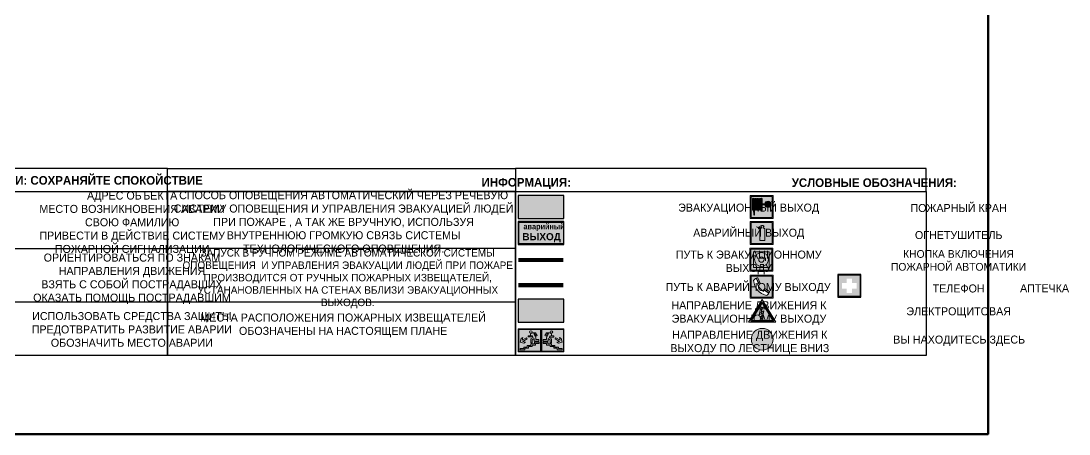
# Model space of a CAD drawing. Header units: millimetres. Extents: x 13810 to 67229, y 12374 to 21950.
# Drawn here: x 40574.3 to 40941, y 20272 to 20416.4 of the extents above; entities that cross this region are included whole.
import ezdxf

# ---------------------------------------------------------------- set-up
doc = ezdxf.new("R2010")
doc.units = ezdxf.units.MM
doc.linetypes.add('GOST2.303 4', pattern=[7, 5, -2, 0])
doc.layers.add('План_Штампы', color=7, linetype='Continuous')
doc.styles.add('обычный', font='arial.ttf')

# ---------------------------------------------------------------- blocks, each defined once
blk = doc.blocks.new('A$C3E6D3DDE')
at = {"lineweight": 5}
h = blk.add_hatch(color=40, dxfattribs=at)
h.paths.add_polyline_path([(24.1, 1.45), (16.46, -11.35), (31.74, -11.35)])
h.paths.add_polyline_path([(24.09, -0.46), (30.03, -10.41), (18.14, -10.41)], flags=16)
h.paths.add_polyline_path([(24.54, -3.08), (23.41, -6.02), (25.13, -5.01), (24.33, -8.5), (24.82, -8.27), (23.79, -9.86), (23.4, -8.04), (23.8, -8.43), (24.04, -6.29), (22.39, -7.25), (23.44, -3.08)], flags=0)
h = blk.add_hatch(color=256, dxfattribs=at)
h.paths.add_polyline_path([(24.37, 0.03, 0.567511), (23.82, 0.03), (17.59, -10.4, 0.582454), (17.86, -10.88), (30.32, -10.88, 0.582149), (30.6, -10.4)])
h.paths.add_polyline_path([(24.09, -0.46), (18.14, -10.41), (30.03, -10.41)], flags=16)
h.paths.add_polyline_path([(24.54, -3.08), (23.41, -6.02), (25.13, -5.01), (24.33, -8.5), (24.82, -8.27), (23.79, -9.86), (23.4, -8.04), (23.8, -8.43), (24.04, -6.29), (22.39, -7.25), (23.44, -3.08)], flags=0)
h = blk.add_hatch(color=40, dxfattribs=at)
h.paths.add_polyline_path([(24.09, -0.46), (18.14, -10.41), (30.03, -10.41)])
h.paths.add_polyline_path([(24.82, -8.27), (23.79, -9.86), (23.4, -8.04), (23.8, -8.43), (24.04, -6.29), (22.39, -7.25), (23.44, -3.08), (24.54, -3.08), (23.41, -6.02), (25.13, -5.01), (24.33, -8.5)], flags=16)
at = {"color": 40, "lineweight": 5}
for p, q in [((16.46, -11.35), (24.1, 1.45)), ((24.1, 1.45), (31.74, -11.35))]:
    blk.add_line(p, q, dxfattribs=at)
at = {"lineweight": 5}
for p, q in [((17.59, -10.4), (23.82, 0.03)), ((24.37, 0.03), (30.6, -10.4)), ((18.14, -10.41), (24.09, -0.46)), ((23.44, -3.08), (22.39, -7.25)), ((23.41, -6.02), (24.54, -3.08)), ((25.13, -5.01), (23.41, -6.02)), ((24.54, -3.08), (23.44, -3.08)), ((24.09, -0.46), (30.03, -10.41)), ((24.33, -8.5), (25.13, -5.01)), ((17.86, -10.88), (30.32, -10.88)), ((18.14, -10.41), (30.03, -10.41)), ((22.39, -7.25), (24.04, -6.29)), ((23.8, -8.43), (23.4, -8.04)), ((23.4, -8.04), (23.79, -9.86)), ((23.79, -9.86), (24.82, -8.27)), ((24.04, -6.29), (23.8, -8.43)), ((24.82, -8.27), (24.33, -8.5))]:
    blk.add_line(p, q, dxfattribs=at)
at = {"color": 50, "lineweight": 5}
blk.add_line((31.74, -11.35), (16.46, -11.35), dxfattribs=at)
blk = doc.blocks.new('A$C41C009D9')
at = {"true_color": 0xffffff}
blk.add_hatch(color=7, dxfattribs=at).paths.add_polyline_path([(0, 8), (-16, 8), (-16, 0), (0, 0)])
h = blk.add_hatch(color=126)
h.dxf.hatch_style = 1
h.paths.add_polyline_path([(-15.8, 7.8), (-15.8, 0.2), (-0.2, 0.2), (-0.2, 7.8)])
at = {"color": 126}
for points in [[(-16, 0), (0, 0), (0, 8), (-16, 8)], [(-16, 0), (0, 0), (0, 8), (-16, 8)], [(-15.8, 7.8), (-0.2, 7.8), (-0.2, 0.2), (-15.8, 0.2)]]:
    blk.add_lwpolyline(points, close=True, dxfattribs=at)
at = {"color": 7, "true_color": 0xffffff, "insert": (-15.8, 7.3), "char_height": 2.5, "width": 15.5999, "attachment_point": 1, "style": 'обычный'}
blk.add_mtext('\\pi1.6133;{\\fArial|b1|i0|c204|p34;\\H0.8x;\\W0.8;аварийный\\H1.25x;\\W1;\\P\\pi1.2327;ВЫХОД}', dxfattribs=at)
blk = doc.blocks.new('A$C32E8229D')
at = {"true_color": 0xffffff}
blk.add_hatch(color=7, dxfattribs=at).paths.add_polyline_path([(0, 0), (0, -8), (16, -8), (16, 0)])
h = blk.add_hatch(color=126)
h.paths.add_polyline_path([(0.2, -0.2), (15.8, -0.2), (15.8, -7.8), (0.2, -7.8)])
h.paths.add_polyline_path([(13.49, -2.05), (12.08, -2.05), (11.37, -2.63, 0.162397), (11.29, -2.84), (11.29, -3.63), (10.35, -3.63), (10.35, -4.05), (11.68, -4.05), (11.68, -3.48), (12.26, -4.28), (11.29, -5.1), (11.29, -6.78), (11.85, -6.78), (11.85, -5.44), (12.8, -4.64), (12.8, -5.94), (14.46, -5.94), (14.46, -5.39), (13.45, -5.39), (13.45, -3.97), (12.46, -2.59), (13.15, -2.59), (13.69, -3.34), (14.18, -3)], flags=16)
h.paths.add_polyline_path([(10.74, -1.82, 1), (11.8, -1.82, 1)], flags=16)
h.paths.add_polyline_path([(9.39, -3.59), (5.99, -3.59), (6.56, -3.03), (5.91, -3.03), (5.1, -3.83), (5.91, -4.64), (6.56, -4.64), (5.99, -4.09), (9.39, -4.09)], flags=16)
h.paths.add_polyline_path([(4.29, -1.08), (1.72, -1.08), (1.72, -6.6), (4.29, -6.6)], flags=16)
at = {"color": 126}
blk.add_lwpolyline([(16, -8), (0, -8), (0, 0), (16, 0)], close=True, dxfattribs=at)
blk = doc.blocks.new('A$C54414219')
at = {"true_color": 0xffffff}
h = blk.add_hatch(color=7, dxfattribs=at)
h.paths.add_polyline_path([(2.39, -9.45), (2.39, -18.3), (11.23, -18.3), (11.23, -9.45)], flags=0)
h.paths.add_polyline_path([(10.71, -13.87, -1), (2.92, -13.87, -1)], flags=0)
h.paths.add_polyline_path([(8.3, -13.87, -1), (5.33, -13.87, -1)], flags=0)
h.paths.add_polyline_path([(0.41, -7.47), (0.41, -20.27), (13.21, -20.27), (13.21, -7.47)])
h.paths.add_polyline_path([(0.92, -19.77), (12.71, -19.77), (12.71, -7.98), (0.92, -7.98)], flags=16)
h.paths.add_polyline_path([(11.23, -9.45), (11.23, -18.3), (2.39, -18.3), (2.39, -9.45)], flags=0)
at = {"lineweight": 5}
h = blk.add_hatch(color=242, dxfattribs=at)
h.paths.add_polyline_path([(12.71, -7.98), (0.92, -7.98), (0.92, -19.77), (12.71, -19.77)])
h.paths.add_polyline_path([(11.23, -18.3), (2.39, -18.3), (2.39, -9.45), (11.23, -9.45)], flags=16)
h.paths.add_polyline_path([(10.71, -13.87, -1), (2.92, -13.87, -1)], flags=0)
h.paths.add_polyline_path([(8.3, -13.87, -1), (5.33, -13.87, -1)], flags=0)
at = {"true_color": 0xffffff}
h = blk.add_hatch(color=7, dxfattribs=at)
h.paths.add_polyline_path([(2.39, -9.45), (2.39, -18.3), (11.23, -18.3), (11.23, -9.45)])
h.paths.add_polyline_path([(10.71, -13.87, -1), (2.92, -13.87, -1)], flags=16)
h.paths.add_polyline_path([(8.3, -13.87, -1), (5.33, -13.87, -1)], flags=0)
at = {"lineweight": 5}
h = blk.add_hatch(color=242, dxfattribs=at)
h.paths.add_polyline_path([(2.92, -13.87, 1), (10.71, -13.87, 1)])
h.paths.add_polyline_path([(8.3, -13.87, -1), (5.33, -13.87, -1)], flags=16)
at = {"color": 242, "lineweight": 5}
for p, q in [((0.41, -20.27), (0.41, -7.47)), ((0.41, -7.47), (13.21, -7.47)), ((0.41, -7.47), (13.21, -7.47)), ((13.21, -20.27), (13.21, -7.47)), ((0.41, -20.27), (13.21, -20.27))]:
    blk.add_line(p, q, dxfattribs=at)
for points in [[(0.92, -7.98), (12.71, -7.98), (12.71, -19.77), (0.92, -19.77)], [(2.39, -9.45), (11.23, -9.45), (11.23, -18.3), (2.39, -18.3)]]:
    blk.add_lwpolyline(points, close=True, dxfattribs=at)
for radius in [3.89, 1.49]:
    blk.add_circle((6.81, -13.87), radius, dxfattribs=at)
blk = doc.blocks.new('A$C456E1F9C')
at = {"lineweight": 5}
h = blk.add_hatch(color=242, dxfattribs=at)
h.paths.add_polyline_path([(0.51, -1.47), (0.51, -13.26), (12.29, -13.26), (12.29, -1.47)])
h.paths.add_polyline_path([(5.42, -4.95, -0.254479), (4.78, -5.4), (3.52, -2.53, -0.209735), (4.23, -2.4)], flags=16)
h.paths.add_polyline_path([(8.53, -8.6), (10.87, -10.17), (10.54, -10.76), (8.03, -9.13, -0.192251)], flags=16)
h.paths.add_polyline_path([(4.61, -5.49, 0.005518), (3.87, -5.72, 0.128647), (7.49, -10.01, 0.00809), (7.83, -9.33), (10.47, -10.97, -0.16736), (8.99, -12.25, -0.327862), (1.95, -3.95, -0.166952), (3.36, -2.62)], flags=16)
at = {"color": 242, "lineweight": 5}
for p, q in [((0, -13.77), (0, -0.97)), ((12.8, -0.97), (0, -0.97)), ((4.61, -5.49), (3.36, -2.62)), ((3.52, -2.53), (4.78, -5.4)), ((4.23, -2.4), (5.42, -4.95)), ((12.8, -13.77), (12.8, -0.97)), ((7.83, -9.33), (10.47, -10.97)), ((8.03, -9.13), (10.54, -10.76)), ((10.81, -10.12), (8.53, -8.6)), ((10.54, -10.76), (10.8, -10.3)), ((10.8, -10.3), (10.81, -10.12)), ((0, -13.77), (12.8, -13.77))]:
    blk.add_line(p, q, dxfattribs=at)
blk.add_lwpolyline([(0.51, -1.47), (12.29, -1.47), (12.29, -13.26), (0.51, -13.26)], close=True, dxfattribs=at)
for centre, radius, start, end in [((4.59, -5.34), 2.99, 114.28453, 152.19739), ((11.12, -3.31), 9.19, 183.99153, 256.60086), ((4.02, -3.27), 0.891, 76.32839, 123.70924), ((14.98, -39.1), 35.17, 107.14873, 108.41345), ((13.86, -0.94), 11.08, 205.55365, 234.87622), ((4.68, -4.59), 0.824, 276.9621, 334.07228), ((-13.31, 0.8), 23.44, 332.54871, 334.40268), ((8.94, -9.5), 0.989, 114.40924, 157.93883), ((7.87, -9.46), 3, 291.92908, 329.9329)]:
    blk.add_arc(centre, radius, start, end, dxfattribs=at)
blk = doc.blocks.new('A$C18900ED3')
h = blk.add_hatch(color=126)
h.paths.add_polyline_path([(-0.18, -0.18), (-7.02, -0.18), (-7.02, -7.02), (-0.18, -7.02)])
h.paths.add_polyline_path([(-5.89, -4.46), (-5.89, -2.77), (-4.46, -2.77), (-4.46, -1.31), (-2.77, -1.31), (-2.77, -2.77), (-1.33, -2.77), (-1.33, -4.46), (-2.77, -4.46), (-2.77, -5.89), (-4.46, -5.89), (-4.46, -4.46)], flags=16)
at = {"color": 126}
for p, q in [((-7.2, 0), (-7.2, -7.2)), ((0, 0), (-7.2, 0)), ((0, -7.2), (0, 0)), ((-7.02, -7.02), (-7.02, -0.18)), ((-7.02, -0.18), (-0.18, -0.18)), ((-0.18, -0.18), (-0.18, -7.02)), ((-7.2, -7.2), (0, -7.2)), ((-0.18, -7.02), (-7.02, -7.02))]:
    blk.add_line(p, q, dxfattribs=at)
blk = doc.blocks.new('A$C7B4425F7')
at = {"true_color": 0xffffff}
blk.add_hatch(color=7, dxfattribs=at).paths.add_polyline_path([(0, 0), (-16, 0), (-16, -8), (0, -8)])
h = blk.add_hatch(color=126)
h.paths.add_polyline_path([(-0.2, -0.2), (-15.8, -0.2), (-15.8, -7.8), (-0.2, -7.8)])
h.paths.add_polyline_path([(-11.76, -2.03), (-11.76, -3.66), (-11.17, -3.66, -0.568275), (-11.17, -6.18), (-12.58, -6.18), (-12.58, -2.03)], flags=16)
h.paths.add_polyline_path([(-13.33, -4.12, -0.495768), (-13.59, -6.18), (-15.03, -6.18), (-15.03, -2.03), (-13.59, -2.03, -0.487973)], flags=16)
h.paths.add_polyline_path([(-10.25, -2.03), (-9.48, -2.03), (-9.48, -6.18), (-10.25, -6.18)], flags=16)
h.paths.add_polyline_path([(-13.84, -3.69), (-14.24, -3.69), (-14.24, -3.03), (-13.9, -3.03, -0.692621)], flags=0)
h.paths.add_polyline_path([(-9.15, -2.03), (-8.4, -2.03), (-8.04, -3.07), (-7.68, -2.03), (-6.93, -2.03), (-7.64, -4.1), (-6.93, -6.18), (-7.68, -6.18), (-8.04, -5.14), (-8.4, -6.18), (-9.15, -6.18), (-8.44, -4.1)], flags=16)
h.paths.add_polyline_path([(-11.76, -4.46), (-11.42, -4.46, -0.692621), (-11.36, -5.12), (-11.76, -5.12)], flags=0)
h.paths.add_polyline_path([(-13.9, -5.2), (-14.24, -5.2), (-14.24, -4.55), (-13.84, -4.55, -0.708038)], flags=0)
edge = h.paths.add_edge_path(flags=16)
edge.add_ellipse((-5.51, -4.08), major_axis=(0, 2.05), ratio=0.586184, start_angle=0, end_angle=360)
edge = h.paths.add_edge_path(flags=0)
edge.add_ellipse((-5.51, -4.08), major_axis=(0, 1.14), ratio=0.454828, start_angle=0, end_angle=360)
h.paths.add_polyline_path([(-4.13, -4.96, 0.377264), (-3.48, -4.52, 0.0555), (-3.16, -2.03), (-1.66, -2.03), (-1.66, -4.96), (-0.96, -4.96), (-0.96, -7.01), (-1.75, -7.01), (-1.75, -6.18), (-3.3, -6.18), (-3.3, -7.02), (-4.13, -7.02)], flags=16)
h.paths.add_polyline_path([(-2.73, -2.91), (-2.28, -2.91), (-2.28, -4.96), (-3.05, -4.96, 0.079136)], flags=0)
at = {"color": 126}
blk.add_lwpolyline([(-16, -8), (0, -8), (0, 0), (-16, 0)], close=True, dxfattribs=at)
blk = doc.blocks.new('A$C37112FD5')
at = {"true_color": 0xf5f5ff}
h = blk.add_hatch(color=7, dxfattribs=at)
h.dxf.hatch_style = 1
h.paths.add_polyline_path([(12.8, -7.4), (0, -7.4), (0, -20.2), (12.8, -20.2)])
h.paths.add_polyline_path([(12.29, -7.91), (12.29, -19.69), (0.51, -19.69), (0.51, -7.91)], flags=16)
h.paths.add_polyline_path([(4.98, -9.04, -0.42597), (5.17, -9.22), (5.17, -12.25), (5.17, -15.29, -0.432244), (4.98, -15.47), (4.83, -15.47, -0.42597), (4.64, -15.29), (4.64, -12.25), (4.64, -9.22, -0.432244), (4.83, -9.04)], flags=0)
h.paths.add_polyline_path([(4.28, -9.22), (4.28, -12.25), (4.28, -15.29, -0.432244), (4.09, -15.47), (3.94, -15.47, -0.42597), (3.75, -15.29), (3.75, -12.25), (3.75, -9.22, -0.432244), (3.94, -9.04), (4.09, -9.04, -0.42597)], flags=0)
h.paths.add_polyline_path([(5.72, -9.04), (5.87, -9.04, -0.42597), (6.06, -9.22), (6.06, -12.25), (6.06, -15.29, -0.432244), (5.87, -15.47), (5.72, -15.47, -0.42597), (5.53, -15.29), (5.53, -12.25), (5.53, -9.22, -0.432244)], flags=0)
h.paths.add_polyline_path([(6.42, -8.9), (6.5, -8.9, -0.42597), (6.69, -9.08), (6.69, -12.03), (8.21, -12.03, -15.824349), (8.21, -12.47), (6.69, -12.47), (6.69, -15.42, -0.432244), (6.5, -15.6), (6.42, -15.6)], flags=0)
h.paths.add_polyline_path([(3.39, -9.22), (3.39, -12.25), (3.39, -15.29, -0.432244), (3.2, -15.47), (3.05, -15.47, -0.42597), (2.85, -15.29), (2.85, -12.25), (2.85, -9.22, -0.432244), (3.05, -9.04), (3.2, -9.04, -0.42597)], flags=0)
h.paths.add_polyline_path([(2.5, -9.22), (2.5, -16.71), (1.96, -16.71), (1.96, -9.22, -0.432244), (2.15, -9.04), (2.31, -9.04, -0.42597)], flags=0)
h.paths.add_polyline_path([(1.61, -8.9), (1.61, -15.6), (1.57, -15.6, -0.42597), (1.37, -15.42), (1.37, -12.03), (1.37, -9.09, -0.432244), (1.57, -8.9)], flags=0)
h.paths.add_polyline_path([(9.76, -10.81), (9.76, -12.03), (8.49, -12.03, -0.336371)], flags=0)
h.paths.add_polyline_path([(8.49, -12.47), (9.76, -12.47), (9.76, -13.7, -0.336371)], flags=0)
h.paths.add_polyline_path([(10.11, -10.81, -0.336371), (11.38, -12.03), (10.11, -12.03)], flags=0)
h.paths.add_polyline_path([(10.11, -12.47), (11.38, -12.47, -0.336371), (10.11, -13.7)], flags=0)
h.paths.add_polyline_path([(2.5, -16.84), (2.5, -17.05), (1.97, -17.05), (1.97, -16.84)], flags=0)
h.paths.add_polyline_path([(2.5, -17.24, -0.033778), (2.24, -18.6, -0.033778), (1.97, -17.24)], flags=0)
h = blk.add_hatch(color=242)
h.dxf.hatch_style = 1
h.paths.add_polyline_path([(12.29, -7.91), (0.51, -7.91), (0.51, -19.69), (12.29, -19.69)])
h.paths.add_polyline_path([(6.42, -15.6), (6.42, -8.9), (6.5, -8.9, -0.42597), (6.69, -9.08), (6.69, -12.03), (8.21, -12.03, -15.824349), (8.21, -12.47), (6.69, -12.47), (6.69, -15.42, -0.432244), (6.5, -15.6)], flags=16)
h.paths.add_polyline_path([(5.87, -15.47), (5.72, -15.47, -0.42597), (5.53, -15.29), (5.53, -12.25), (5.53, -9.22, -0.432244), (5.72, -9.04), (5.87, -9.04, -0.42597), (6.06, -9.22), (6.06, -12.25), (6.06, -15.29, -0.432244)], flags=16)
h.paths.add_polyline_path([(4.98, -15.47), (4.83, -15.47, -0.42597), (4.64, -15.29), (4.64, -12.25), (4.64, -9.22, -0.432244), (4.83, -9.04), (4.98, -9.04, -0.42597), (5.17, -9.22), (5.17, -12.25), (5.17, -15.29, -0.432244)], flags=16)
h.paths.add_polyline_path([(4.09, -15.47), (3.94, -15.47, -0.42597), (3.75, -15.29), (3.75, -12.25), (3.75, -9.22, -0.432244), (3.94, -9.04), (4.09, -9.04, -0.42597), (4.28, -9.22), (4.28, -12.25), (4.28, -15.29, -0.432244)], flags=16)
h.paths.add_polyline_path([(3.2, -15.47), (3.05, -15.47, -0.42597), (2.85, -15.29), (2.85, -12.25), (2.85, -9.22, -0.432244), (3.05, -9.04), (3.2, -9.04, -0.42597), (3.39, -9.22), (3.39, -12.25), (3.39, -15.29, -0.432244)], flags=16)
h.paths.add_polyline_path([(2.5, -17.05), (1.97, -17.05), (1.97, -16.84), (2.5, -16.84)], flags=16)
h.paths.add_polyline_path([(2.5, -17.24, -0.033778), (2.24, -18.6, -0.033778), (1.97, -17.24)], flags=16)
h.paths.add_polyline_path([(2.5, -16.71), (1.96, -16.71), (1.96, -9.22, -0.432244), (2.15, -9.04), (2.31, -9.04, -0.42597), (2.5, -9.22)], flags=16)
h.paths.add_polyline_path([(1.61, -15.6), (1.57, -15.6, -0.42597), (1.37, -15.42), (1.37, -12.03), (1.37, -9.09, -0.432244), (1.57, -8.9), (1.61, -8.9)], flags=16)
h.paths.add_polyline_path([(8.49, -12.47), (9.76, -12.47), (9.76, -13.7, -0.336371)], flags=0)
h.paths.add_polyline_path([(10.11, -13.7), (10.11, -12.47), (11.38, -12.47, -0.336371)], flags=0)
h.paths.add_polyline_path([(8.49, -12.03, -0.336371), (9.76, -10.81), (9.76, -12.03)], flags=0)
h.paths.add_polyline_path([(10.11, -12.03), (10.11, -10.81, -0.336371), (11.38, -12.03)], flags=0)
h = blk.add_hatch(color=7, dxfattribs=at)
h.dxf.hatch_style = 1
h.paths.add_polyline_path([(1.61, -8.9), (1.57, -8.9, 0.432244), (1.37, -9.09), (1.37, -12.03), (1.37, -15.42, 0.42597), (1.57, -15.6), (1.61, -15.6)])
h.paths.add_polyline_path([(2.5, -9.22, 0.42597), (2.31, -9.04), (2.15, -9.04, 0.432244), (1.96, -9.22), (1.96, -16.71), (2.5, -16.71)])
h.paths.add_polyline_path([(2.5, -16.84), (1.97, -16.84), (1.97, -17.05), (2.5, -17.05)])
h.paths.add_polyline_path([(2.5, -17.24), (1.97, -17.24, 0.033778), (2.24, -18.6, 0.033778)])
h.paths.add_polyline_path([(3.39, -12.25), (3.39, -9.22, 0.42597), (3.2, -9.04), (3.05, -9.04, 0.432244), (2.85, -9.22), (2.85, -12.25), (2.85, -15.29, 0.42597), (3.05, -15.47), (3.2, -15.47, 0.432244), (3.39, -15.29)])
h.paths.add_polyline_path([(4.28, -12.25), (4.28, -9.22, 0.42597), (4.09, -9.04), (3.94, -9.04, 0.432244), (3.75, -9.22), (3.75, -12.25), (3.75, -15.29, 0.42597), (3.94, -15.47), (4.09, -15.47, 0.432244), (4.28, -15.29)])
h.paths.add_polyline_path([(5.17, -12.25), (5.17, -9.22, 0.42597), (4.98, -9.04), (4.83, -9.04, 0.432244), (4.64, -9.22), (4.64, -12.25), (4.64, -15.29, 0.42597), (4.83, -15.47), (4.98, -15.47, 0.432244), (5.17, -15.29)])
h.paths.add_polyline_path([(6.06, -12.25), (6.06, -9.22, 0.42597), (5.87, -9.04), (5.72, -9.04, 0.432244), (5.53, -9.22), (5.53, -12.25), (5.53, -15.29, 0.42597), (5.72, -15.47), (5.87, -15.47, 0.432244), (6.06, -15.29)])
h.paths.add_polyline_path([(6.69, -12.47), (8.21, -12.47, 15.824349), (8.21, -12.03), (6.69, -12.03), (6.69, -9.08, 0.42597), (6.5, -8.9), (6.42, -8.9), (6.42, -15.6), (6.5, -15.6, 0.432244), (6.69, -15.42)])
h.paths.add_polyline_path([(8.49, -12.47), (9.76, -12.47), (9.76, -13.7, -0.336371)], flags=16)
h.paths.add_polyline_path([(8.49, -12.03, -0.336371), (9.76, -10.81), (9.76, -12.03)], flags=16)
h.paths.add_polyline_path([(10.11, -12.47), (11.38, -12.47, -0.336371), (10.11, -13.7)], flags=16)
h.paths.add_polyline_path([(10.11, -12.03), (10.11, -10.81, -0.336371), (11.38, -12.03)], flags=16)
h = blk.add_hatch(color=242)
h.dxf.hatch_style = 1
h.paths.add_polyline_path([(9.76, -10.81, 0.336371), (8.49, -12.03), (9.76, -12.03)])
h.paths.add_polyline_path([(10.11, -10.81), (10.11, -12.03), (11.38, -12.03, 0.336371)])
h.paths.add_polyline_path([(11.38, -12.47), (10.11, -12.47), (10.11, -13.7, 0.336371)])
h.paths.add_polyline_path([(9.76, -12.47), (8.49, -12.47, 0.336371), (9.76, -13.7)])
at = {"color": 242, "lineweight": 5}
for p, q in [((0, -20.2), (0, -7.4)), ((0, -7.4), (12.8, -7.4)), ((1.37, -12.03), (1.37, -9.08)), ((1.57, -8.9), (1.61, -8.9)), ((1.61, -8.9), (1.61, -15.6)), ((1.96, -16.71), (1.96, -9.22)), ((2.15, -9.04), (2.31, -9.04)), ((2.5, -16.71), (2.5, -9.22)), ((2.85, -12.25), (2.85, -9.22)), ((3.05, -9.04), (3.2, -9.04)), ((3.39, -12.25), (3.39, -9.22)), ((3.75, -12.25), (3.75, -9.22)), ((3.94, -9.04), (4.09, -9.04)), ((4.28, -12.25), (4.28, -9.22)), ((4.64, -12.25), (4.64, -9.22)), ((4.83, -9.04), (4.98, -9.04)), ((5.17, -12.25), (5.17, -9.22)), ((5.53, -12.25), (5.53, -9.22)), ((5.72, -9.04), (5.87, -9.04)), ((6.06, -12.25), (6.06, -9.22)), ((6.42, -8.9), (6.42, -15.6)), ((6.5, -8.9), (6.42, -8.9)), ((6.69, -12.03), (6.69, -9.08)), ((9.76, -10.81), (9.76, -12.03)), ((10.11, -10.81), (10.11, -12.03)), ((12.8, -20.2), (12.8, -7.4)), ((1.37, -12.03), (1.37, -15.42)), ((1.57, -15.6), (1.61, -15.6)), ((1.96, -16.71), (2.5, -16.71)), ((1.97, -16.84), (2.5, -16.84)), ((1.97, -17.05), (1.97, -16.84)), ((2.5, -17.05), (1.97, -17.05)), ((1.97, -17.24), (2.5, -17.24)), ((2.5, -16.84), (2.5, -17.05)), ((2.85, -12.25), (2.85, -15.29)), ((3.05, -15.47), (3.2, -15.47)), ((3.39, -12.25), (3.39, -15.29)), ((3.75, -12.25), (3.75, -15.29)), ((3.94, -15.47), (4.09, -15.47)), ((4.28, -12.25), (4.28, -15.29)), ((4.64, -12.25), (4.64, -15.29)), ((4.83, -15.47), (4.98, -15.47)), ((5.17, -12.25), (5.17, -15.29)), ((5.53, -12.25), (5.53, -15.29)), ((5.72, -15.47), (5.87, -15.47)), ((6.06, -12.25), (6.06, -15.29)), ((6.42, -15.6), (6.5, -15.6)), ((8.21, -12.03), (6.69, -12.03)), ((8.21, -12.47), (6.69, -12.47)), ((6.69, -12.47), (6.69, -15.42)), ((9.76, -12.03), (8.49, -12.03)), ((9.76, -12.47), (8.49, -12.47)), ((9.76, -12.47), (9.76, -13.7)), ((11.38, -12.03), (10.11, -12.03)), ((11.38, -12.47), (10.11, -12.47)), ((10.11, -12.47), (10.11, -13.7)), ((0, -20.2), (12.8, -20.2))]:
    blk.add_line(p, q, dxfattribs=at)
blk.add_lwpolyline([(0.51, -7.91), (12.29, -7.91), (12.29, -19.69), (0.51, -19.69)], close=True, dxfattribs=at)
for centre, radius, start, end in [((1.56, -9.09), 0.182, 87.10267, 180.60715), ((2.15, -9.22), 0.182, 87.10267, 180.60715), ((2.32, -9.22), 0.182, 359.39285, 92.89733), ((3.04, -9.22), 0.182, 87.10267, 180.60715), ((3.21, -9.22), 0.182, 359.39285, 92.89733), ((3.93, -9.22), 0.182, 87.10267, 180.60715), ((4.1, -9.22), 0.182, 359.39285, 92.89733), ((4.82, -9.22), 0.182, 87.10267, 180.60715), ((4.99, -9.22), 0.182, 359.39285, 92.89733), ((5.71, -9.22), 0.182, 87.10267, 180.60715), ((5.88, -9.22), 0.182, 359.39285, 92.89733), ((6.51, -9.09), 0.182, 359.39285, 92.89733), ((9.93, -12.25), 1.74, 187.23185, 172.76815), ((9.93, -12.25), 1.46, 96.99266, 171.35851), ((9.93, -12.25), 1.46, 8.64149, 83.00734), ((1.56, -15.42), 0.182, 179.39285, 272.89733), ((12.17, -15.98), 10.27, 187.04098, 194.7793), ((-7.7, -15.98), 10.27, 345.2207, 352.95902), ((3.04, -15.29), 0.182, 179.39285, 272.89733), ((3.21, -15.29), 0.182, 267.10267, 0.60715), ((3.93, -15.29), 0.182, 179.39285, 272.89733), ((4.1, -15.29), 0.182, 267.10267, 0.60715), ((4.82, -15.29), 0.182, 179.39285, 272.89733), ((4.99, -15.29), 0.182, 267.10267, 0.60715), ((5.71, -15.29), 0.182, 179.39285, 272.89733), ((5.88, -15.29), 0.182, 267.10267, 0.60715), ((6.51, -15.42), 0.182, 267.10267, 0.60715), ((9.93, -12.25), 1.46, 188.64149, 263.00734), ((9.93, -12.25), 1.46, 276.99266, 351.35851)]:
    blk.add_arc(centre, radius, start, end, dxfattribs=at)
blk = doc.blocks.new('A$C3AD82952')
at = {"true_color": 0xf5f5ff}
h = blk.add_hatch(color=7, dxfattribs=at)
h.dxf.hatch_style = 1
h.paths.add_polyline_path([(8.21, 8.73, 0.414214), (7.89, 9.05), (7.22, 9.05), (7.22, 9.92), (7.59, 9.92, 1), (7.57, 10.36), (7.22, 10.36), (7.22, 10.6), (6.43, 10.6), (6.43, 10.36), (6.01, 10.36), (4.74, 9.59), (4.74, 8.69), (4.98, 8.73), (4.98, 9.26), (6.12, 9.91), (6.43, 9.91), (6.43, 9.05), (5.76, 9.05, 0.414214), (5.44, 8.73), (5.44, 2.2), (8.21, 2.2)], flags=0)
h.paths.add_polyline_path([(12.8, 12.8), (0, 12.8), (0, 0), (12.8, 0)])
h.paths.add_polyline_path([(0.51, 12.29), (12.29, 12.29), (12.29, 0.51), (0.51, 0.51)], flags=16)
h.paths.add_polyline_path([(4.74, 9.59), (6.01, 10.36), (6.43, 10.36), (6.43, 10.6), (7.22, 10.6), (7.22, 10.36), (7.59, 10.36, -0.94586), (7.59, 9.92), (7.22, 9.92), (7.22, 9.05), (7.89, 9.05, -0.414214), (8.21, 8.73), (8.21, 2.2), (5.44, 2.2), (5.44, 8.73, -0.414214), (5.76, 9.05), (6.43, 9.05), (6.43, 9.91), (6.12, 9.91), (4.98, 9.26), (4.98, 8.73), (4.74, 8.69)], flags=0)
h = blk.add_hatch(color=242)
h.dxf.hatch_style = 1
h.paths.add_polyline_path([(12.29, 12.29), (0.51, 12.29), (0.51, 0.51), (12.29, 0.51)])
h.paths.add_polyline_path([(4.74, 8.69), (4.74, 9.59), (6.01, 10.36), (6.43, 10.36), (6.43, 10.6), (7.22, 10.6), (7.22, 10.36), (7.59, 10.36, -0.94586), (7.59, 9.92), (7.22, 9.92), (7.22, 9.05), (7.89, 9.05, -0.414214), (8.21, 8.73), (8.21, 2.2), (5.44, 2.2), (5.44, 8.73, -0.414214), (5.76, 9.05), (6.43, 9.05), (6.43, 9.91), (6.12, 9.91), (4.98, 9.26), (4.98, 8.73)], flags=16)
h = blk.add_hatch(color=7, dxfattribs=at)
h.dxf.hatch_style = 1
h.paths.add_polyline_path([(8.21, 8.73, 0.414214), (7.89, 9.05), (7.22, 9.05), (7.22, 9.92), (7.59, 9.92, 1), (7.57, 10.36), (7.22, 10.36), (7.22, 10.6), (6.43, 10.6), (6.43, 10.36), (6.01, 10.36), (4.74, 9.59), (4.74, 8.69), (4.98, 8.73), (4.98, 9.26), (6.12, 9.91), (6.43, 9.91), (6.43, 9.05), (5.76, 9.05, 0.414214), (5.44, 8.73), (5.44, 2.2), (8.21, 2.2)])
at = {"color": 242, "lineweight": 5}
for p, q in [((0, 0), (0, 12.8)), ((0, 12.8), (12.8, 12.8)), ((12.8, 0), (12.8, 12.8)), ((6.01, 10.36), (4.74, 9.59)), ((4.74, 9.59), (4.74, 8.69)), ((4.74, 8.69), (4.98, 8.73)), ((4.98, 9.26), (6.12, 9.91)), ((4.98, 8.73), (4.98, 9.26)), ((5.44, 2.2), (5.44, 8.73)), ((5.76, 9.05), (6.43, 9.05)), ((6.01, 10.36), (6.43, 10.36)), ((6.12, 9.91), (6.43, 9.91)), ((7.22, 10.6), (6.43, 10.6)), ((6.43, 10.6), (6.43, 10.36)), ((6.43, 9.91), (6.43, 9.05)), ((7.22, 10.36), (7.22, 10.6)), ((7.59, 10.36), (7.22, 10.36)), ((7.22, 9.05), (7.22, 9.92)), ((7.59, 9.92), (7.22, 9.92)), ((7.89, 9.05), (7.22, 9.05)), ((8.21, 2.2), (8.21, 8.73)), ((0, 0), (12.8, 0)), ((5.44, 2.2), (8.21, 2.2))]:
    blk.add_line(p, q, dxfattribs=at)
blk.add_lwpolyline([(0.51, 12.29), (12.29, 12.29), (12.29, 0.51), (0.51, 0.51)], close=True, dxfattribs=at)
for centre, radius, start, end in [((5.76, 8.73), 0.32, 90, 180), ((7.58, 10.14), 0.223, 273.18746, 86.81254), ((7.89, 8.73), 0.32, 0, 90)]:
    blk.add_arc(centre, radius, start, end, dxfattribs=at)
blk = doc.blocks.new('A$C7B8C2D5B')
at = {"lineweight": 0}
h = blk.add_hatch(color=5, dxfattribs=at)
h.dxf.hatch_style = 1
h.paths.add_polyline_path([(1.4, -3.02, 1), (-2.11, -3.02, 1)])
at = {"color": 5, "lineweight": 0}
blk.add_circle((-0.36, -3.02), 1.75, dxfattribs=at)
blk = doc.blocks.new('вниз 3')
at = {"lineweight": 0, "true_color": 0xffffff}
h = blk.add_hatch(color=7, dxfattribs=at)
h.dxf.hatch_style = 1
h.paths.add_polyline_path([(40997.5, -4475.69), (40997.25, -4475.28), (40995.76, -4476.15), (40995.97, -4475.23), (40995.39, -4475.56), (40995.05, -4476.83), (40996.33, -4477.17), (40996.91, -4476.83), (40996, -4476.55)], flags=0)
h.paths.add_polyline_path([(40999.81, -4473.95), (41000.22, -4473.95), (41000.64, -4474.67), (41001.03, -4474.43), (41000.46, -4473.49), (41000.42, -4473.49), (40999.43, -4473.49), (40998.68, -4473.92), (40998.68, -4474.57), (40997.88, -4474.57), (40997.88, -4475), (40999.14, -4475), (40999.14, -4474.43), (40999.14, -4474.38), (40999.59, -4475.15), (40998.72, -4475.67), (40998.72, -4477.06), (40999.24, -4477.06), (40999.24, -4475.96), (40999.95, -4475.56), (40999.95, -4476.43), (41001.61, -4476.43), (41001.61, -4475.88), (41000.47, -4475.88), (41000.47, -4475.12)], flags=0)
h.paths.add_polyline_path([(40999.2, -4473.24, 1), (40998.35, -4473.24, 1)], flags=0)
h.paths.add_polyline_path([(41000.46, -4477.26), (41001.69, -4477.26), (41001.69, -4476.84), (41000.03, -4476.84), (41000.03, -4477.39), (40998.78, -4477.39), (40998.78, -4477.95), (40997.53, -4477.95), (40997.53, -4478.5), (40996.29, -4478.5), (40996.29, -4479.06), (40995.05, -4479.06), (40995.05, -4479.48), (40995.29, -4479.48), (40996.72, -4479.48), (40996.72, -4478.92), (40997.97, -4478.92), (40997.97, -4478.36), (40999.2, -4478.36), (40999.2, -4477.81), (41000.46, -4477.81)], flags=0)
h.paths.add_polyline_path([(41002.37, -4472.17), (40994.37, -4472.17), (40994.37, -4480.17), (41002.37, -4480.17)])
h.paths.add_polyline_path([(41002.16, -4479.96), (40994.57, -4479.96), (40994.57, -4472.37), (41002.16, -4472.37)], flags=16)
h.paths.add_polyline_path([(41001.61, -4475.88), (41001.61, -4476.43), (40999.95, -4476.43), (40999.95, -4475.56), (40999.24, -4475.96), (40999.24, -4477.06), (40998.72, -4477.06), (40998.72, -4475.67), (40999.59, -4475.15), (40999.14, -4474.38), (40999.14, -4474.43), (40999.14, -4475), (40997.88, -4475), (40997.88, -4474.57), (40998.68, -4474.57), (40998.68, -4473.92), (40999.43, -4473.49), (41000.42, -4473.49), (41000.46, -4473.49), (41001.03, -4474.43), (41000.64, -4474.67), (41000.22, -4473.95), (40999.81, -4473.95), (41000.47, -4475.12), (41000.47, -4475.88)], flags=0)
h.paths.add_polyline_path([(41001.69, -4476.84), (41001.69, -4477.26), (41000.46, -4477.26), (41000.46, -4477.81), (40999.2, -4477.81), (40999.2, -4478.36), (40997.97, -4478.36), (40997.97, -4478.92), (40996.72, -4478.92), (40996.72, -4479.48), (40995.05, -4479.48), (40995.05, -4479.06), (40996.29, -4479.06), (40996.29, -4478.5), (40997.53, -4478.5), (40997.53, -4477.95), (40998.78, -4477.95), (40998.78, -4477.39), (41000.03, -4477.39), (41000.03, -4476.84)], flags=0)
h.paths.add_polyline_path([(40998.35, -4473.24, -1), (40999.2, -4473.24, -1)], flags=0)
h.paths.add_polyline_path([(40997.5, -4475.69), (40996, -4476.55), (40996.91, -4476.83), (40996.33, -4477.17), (40995.05, -4476.83), (40995.39, -4475.56), (40995.97, -4475.23), (40995.76, -4476.15), (40997.25, -4475.28)], flags=0)
at = {"lineweight": 0}
h = blk.add_hatch(color=126, dxfattribs=at)
h.dxf.hatch_style = 1
h.paths.add_polyline_path([(41002.16, -4472.37), (40994.57, -4472.37), (40994.57, -4479.96), (41002.16, -4479.96)])
h.paths.add_polyline_path([(40995.97, -4475.23), (40995.76, -4476.15), (40997.25, -4475.28), (40997.5, -4475.69), (40996, -4476.55), (40996.91, -4476.83), (40996.33, -4477.17), (40995.05, -4476.83), (40995.39, -4475.56)], flags=16)
h.paths.add_polyline_path([(40997.88, -4474.57), (40998.68, -4474.57), (40998.68, -4473.92), (40999.43, -4473.49), (41000.42, -4473.49), (41000.46, -4473.49), (41001.03, -4474.43), (41000.64, -4474.67), (41000.22, -4473.95), (40999.81, -4473.95), (41000.47, -4475.12), (41000.47, -4475.88), (41001.61, -4475.88), (41001.61, -4476.43), (40999.95, -4476.43), (40999.95, -4475.56), (40999.24, -4475.96), (40999.24, -4477.06), (40998.72, -4477.06), (40998.72, -4475.67), (40999.59, -4475.15), (40999.14, -4474.38), (40999.14, -4474.43), (40999.14, -4475), (40997.88, -4475)], flags=16)
h.paths.add_polyline_path([(40998.35, -4473.24, -1), (40999.2, -4473.24, -1)], flags=16)
h.paths.add_polyline_path([(40997.53, -4477.95), (40998.78, -4477.95), (40998.78, -4477.39), (41000.03, -4477.39), (41000.03, -4476.84), (41001.69, -4476.84), (41001.69, -4477.26), (41000.46, -4477.26), (41000.46, -4477.81), (40999.2, -4477.81), (40999.2, -4478.36), (40997.97, -4478.36), (40997.97, -4478.92), (40996.72, -4478.92), (40996.72, -4479.48), (40995.05, -4479.48), (40995.05, -4479.06), (40996.29, -4479.06), (40996.29, -4478.5), (40997.53, -4478.5)], flags=16)
at = {"lineweight": 0, "true_color": 0xffffff}
h = blk.add_hatch(color=7, dxfattribs=at)
h.dxf.hatch_style = 1
h.paths.add_polyline_path([(40999.2, -4473.24, 1), (40998.35, -4473.24, 1)])
h.paths.add_polyline_path([(40999.81, -4473.95), (41000.22, -4473.95), (41000.64, -4474.67), (41001.03, -4474.43), (41000.46, -4473.49), (41000.42, -4473.49), (40999.43, -4473.49), (40998.68, -4473.92), (40998.68, -4474.57), (40997.88, -4474.57), (40997.88, -4475), (40999.14, -4475), (40999.14, -4474.43), (40999.14, -4474.38), (40999.59, -4475.15), (40998.72, -4475.67), (40998.72, -4477.06), (40999.24, -4477.06), (40999.24, -4475.96), (40999.95, -4475.56), (40999.95, -4476.43), (41001.61, -4476.43), (41001.61, -4475.88), (41000.47, -4475.88), (41000.47, -4475.12)])
h.paths.add_polyline_path([(40999.2, -4477.81), (41000.46, -4477.81), (41000.46, -4477.26), (41001.69, -4477.26), (41001.69, -4476.84), (41000.03, -4476.84), (41000.03, -4477.39), (40998.78, -4477.39), (40998.78, -4477.95), (40997.53, -4477.95), (40997.53, -4478.5), (40996.29, -4478.5), (40996.29, -4479.06), (40995.05, -4479.06), (40995.05, -4479.48), (40995.29, -4479.48), (40996.72, -4479.48), (40996.72, -4478.92), (40997.97, -4478.92), (40997.97, -4478.36), (40999.2, -4478.36)])
h.paths.add_polyline_path([(40997.5, -4475.69), (40997.25, -4475.28), (40995.76, -4476.15), (40995.97, -4475.23), (40995.39, -4475.56), (40995.05, -4476.83), (40996.33, -4477.17), (40996.91, -4476.83), (40996, -4476.55)])
at = {"color": 126, "lineweight": 0}
for points in [[(40994.37, -4472.17), (41002.37, -4472.17), (41002.37, -4480.17), (40994.37, -4480.17)], [(40994.57, -4472.37), (41002.16, -4472.37), (41002.16, -4479.96), (40994.57, -4479.96)]]:
    blk.add_lwpolyline(points, close=True, dxfattribs=at)
for points in [[(40999.14, -4474.43), (40999.14, -4475), (40997.88, -4475), (40997.88, -4474.57), (40998.68, -4474.57), (40998.68, -4473.92), (40999.43, -4473.49), (41000.42, -4473.49), (41000.46, -4473.49), (41001.03, -4474.43), (41000.64, -4474.67), (41000.22, -4473.95), (40999.81, -4473.95), (41000.47, -4475.12), (41000.47, -4475.88), (41001.61, -4475.88), (41001.61, -4476.43), (40999.95, -4476.43), (40999.95, -4475.56), (40999.24, -4475.96), (40999.24, -4477.06), (40998.72, -4477.06), (40998.72, -4475.67), (40999.59, -4475.15), (40999.14, -4474.38), (40999.14, -4474.43)], [(40995.05, -4476.83), (40995.39, -4475.56), (40995.97, -4475.23), (40995.76, -4476.15), (40997.25, -4475.28), (40997.5, -4475.69), (40996, -4476.55), (40996.91, -4476.83), (40996.33, -4477.17), (40995.05, -4476.83)], [(40995.29, -4479.48), (40995.05, -4479.48), (40995.05, -4479.06), (40996.29, -4479.06), (40996.29, -4478.5), (40997.53, -4478.5), (40997.53, -4477.95), (40998.78, -4477.95), (40998.78, -4477.39), (41000.03, -4477.39), (41000.03, -4476.84), (41001.69, -4476.84), (41001.69, -4477.26), (41000.46, -4477.26), (41000.46, -4477.81), (40999.2, -4477.81), (40999.2, -4478.36), (40997.97, -4478.36), (40997.97, -4478.92), (40996.72, -4478.92), (40996.72, -4479.48), (40995.05, -4479.48)]]:
    blk.add_lwpolyline(points, dxfattribs=at)
blk.add_circle((40998.77, -4473.24), 0.426, dxfattribs=at)
blk = doc.blocks.new('вниз')
at = {"lineweight": 0, "true_color": 0xffffff}
h = blk.add_hatch(color=7, dxfattribs=at)
h.dxf.hatch_style = 1
h.paths.add_polyline_path([(40994.51, -4472.22), (40986.51, -4472.22), (40986.51, -4480.22), (40994.51, -4480.22)])
h.paths.add_polyline_path([(40994.31, -4472.42), (40994.31, -4480.01), (40986.71, -4480.01), (40986.71, -4472.42)], flags=16)
h.paths.add_polyline_path([(40988.43, -4473.53), (40989.43, -4473.53), (40990.19, -4473.96), (40990.19, -4474.6), (40991, -4474.6), (40991, -4475.06), (40989.73, -4475.06), (40989.73, -4474.46), (40989.3, -4475.18), (40990.17, -4475.7), (40990.17, -4477.11), (40989.63, -4477.11), (40989.63, -4476.01), (40988.94, -4475.59), (40988.94, -4476.46), (40988.94, -4476.46), (40987.47, -4476.46), (40987.26, -4476.46), (40987.26, -4475.92), (40988.4, -4475.92), (40988.4, -4475.2), (40989.1, -4473.99), (40988.66, -4473.99), (40988.24, -4474.7), (40987.86, -4474.47), (40988.41, -4473.56)], flags=0)
h.paths.add_polyline_path([(40990.55, -4473.29, -1), (40989.69, -4473.29, -1)], flags=0)
h.paths.add_polyline_path([(40988.85, -4476.89), (40988.85, -4477.43), (40990.1, -4477.43), (40990.1, -4477.99), (40991.34, -4477.99), (40991.34, -4478.54), (40992.59, -4478.54), (40992.59, -4479.09), (40993.83, -4479.09), (40993.83, -4479.52), (40992.17, -4479.52), (40992.17, -4478.97), (40990.91, -4478.97), (40990.91, -4478.41), (40989.68, -4478.41), (40989.68, -4477.86), (40988.43, -4477.86), (40988.43, -4477.31), (40987.6, -4477.31), (40987.18, -4477.31), (40987.18, -4476.89)], flags=0)
h.paths.add_polyline_path([(40991.61, -4475.33), (40993.12, -4476.2), (40992.9, -4475.27), (40993.48, -4475.6), (40993.83, -4476.88), (40992.56, -4477.22), (40991.97, -4476.88), (40992.9, -4476.61), (40991.38, -4475.74), (40991.58, -4475.39)], flags=0)
h.paths.add_polyline_path([(40990.19, -4473.96), (40989.43, -4473.53), (40988.43, -4473.53), (40988.41, -4473.56), (40987.86, -4474.47), (40988.24, -4474.7), (40988.66, -4473.99), (40989.1, -4473.99), (40988.4, -4475.2), (40988.4, -4475.92), (40987.26, -4475.92), (40987.26, -4476.46), (40987.47, -4476.46), (40988.94, -4476.46), (40988.94, -4476.27), (40988.94, -4475.59), (40989.63, -4476.01), (40989.63, -4477.11), (40990.17, -4477.11), (40990.17, -4475.7), (40989.3, -4475.18), (40989.73, -4474.46), (40989.73, -4475.06), (40991, -4475.06), (40991, -4474.6), (40990.19, -4474.6)], flags=0)
h.paths.add_polyline_path([(40990.55, -4473.29, 1), (40989.69, -4473.29, 1)], flags=0)
h.paths.add_polyline_path([(40991.61, -4475.33), (40991.58, -4475.39), (40991.38, -4475.74), (40992.9, -4476.61), (40991.97, -4476.88), (40992.56, -4477.22), (40993.83, -4476.88), (40993.48, -4475.6), (40992.9, -4475.27), (40993.12, -4476.2)], flags=0)
h.paths.add_polyline_path([(40990.1, -4477.43), (40988.85, -4477.43), (40988.85, -4476.89), (40987.18, -4476.89), (40987.18, -4477.31), (40987.6, -4477.31), (40988.43, -4477.31), (40988.43, -4477.86), (40989.68, -4477.86), (40989.68, -4478.41), (40990.91, -4478.41), (40990.91, -4478.97), (40992.17, -4478.97), (40992.17, -4479.52), (40993.83, -4479.52), (40993.83, -4479.09), (40992.59, -4479.09), (40992.59, -4478.54), (40991.34, -4478.54), (40991.34, -4477.99), (40990.1, -4477.99)], flags=0)
at = {"lineweight": 0}
h = blk.add_hatch(color=126, dxfattribs=at)
h.dxf.hatch_style = 1
h.paths.add_polyline_path([(40994.31, -4472.42), (40986.71, -4472.42), (40986.71, -4480.01), (40994.31, -4480.01)])
h.paths.add_polyline_path([(40988.43, -4473.53), (40989.43, -4473.53), (40990.19, -4473.96), (40990.19, -4474.6), (40991, -4474.6), (40991, -4475.06), (40989.73, -4475.06), (40989.73, -4474.46), (40989.3, -4475.18), (40990.17, -4475.7), (40990.17, -4477.11), (40989.63, -4477.11), (40989.63, -4476.01), (40988.94, -4475.59), (40988.94, -4476.46), (40988.94, -4476.46), (40987.47, -4476.46), (40987.26, -4476.46), (40987.26, -4475.92), (40988.4, -4475.92), (40988.4, -4475.2), (40989.1, -4473.99), (40988.66, -4473.99), (40988.24, -4474.7), (40987.86, -4474.47), (40988.41, -4473.56)], flags=16)
h.paths.add_polyline_path([(40990.55, -4473.29, -1), (40989.69, -4473.29, -1)], flags=16)
h.paths.add_polyline_path([(40988.85, -4476.89), (40988.85, -4477.43), (40990.1, -4477.43), (40990.1, -4477.99), (40991.34, -4477.99), (40991.34, -4478.54), (40992.59, -4478.54), (40992.59, -4479.09), (40993.83, -4479.09), (40993.83, -4479.52), (40992.17, -4479.52), (40992.17, -4478.97), (40990.91, -4478.97), (40990.91, -4478.41), (40989.68, -4478.41), (40989.68, -4477.86), (40988.43, -4477.86), (40988.43, -4477.31), (40987.6, -4477.31), (40987.18, -4477.31), (40987.18, -4476.89)], flags=16)
h.paths.add_polyline_path([(40991.61, -4475.33), (40993.12, -4476.2), (40992.9, -4475.27), (40993.48, -4475.6), (40993.83, -4476.88), (40992.56, -4477.22), (40991.97, -4476.88), (40992.9, -4476.61), (40991.38, -4475.74), (40991.58, -4475.39)], flags=16)
at = {"lineweight": 0, "true_color": 0xffffff}
h = blk.add_hatch(color=7, dxfattribs=at)
h.dxf.hatch_style = 1
h.paths.add_polyline_path([(40989.73, -4474.46), (40989.73, -4475.06), (40991, -4475.06), (40991, -4474.6), (40990.19, -4474.6), (40990.19, -4473.96), (40989.43, -4473.53), (40988.43, -4473.53), (40988.41, -4473.56), (40987.86, -4474.47), (40988.24, -4474.7), (40988.66, -4473.99), (40989.1, -4473.99), (40988.4, -4475.2), (40988.4, -4475.92), (40987.26, -4475.92), (40987.26, -4476.46), (40987.47, -4476.46), (40988.94, -4476.46), (40988.94, -4475.59), (40989.63, -4476.01), (40989.63, -4477.11), (40990.17, -4477.11), (40990.17, -4475.7), (40989.3, -4475.18)])
h.paths.add_polyline_path([(40989.69, -4473.29, 1), (40990.55, -4473.29, 1)])
h.paths.add_polyline_path([(40991.61, -4475.33), (40991.58, -4475.39), (40991.38, -4475.74), (40992.9, -4476.61), (40991.97, -4476.88), (40992.56, -4477.22), (40993.83, -4476.88), (40993.48, -4475.6), (40992.9, -4475.27), (40993.12, -4476.2)])
h.paths.add_polyline_path([(40990.1, -4477.43), (40988.85, -4477.43), (40988.85, -4476.89), (40987.18, -4476.89), (40987.18, -4477.31), (40987.6, -4477.31), (40988.43, -4477.31), (40988.43, -4477.86), (40989.68, -4477.86), (40989.68, -4478.41), (40990.91, -4478.41), (40990.91, -4478.97), (40992.17, -4478.97), (40992.17, -4479.52), (40993.83, -4479.52), (40993.83, -4479.09), (40992.59, -4479.09), (40992.59, -4478.54), (40991.34, -4478.54), (40991.34, -4477.99), (40990.1, -4477.99)])
at = {"color": 126, "lineweight": 0}
for points in [[(40986.51, -4472.22), (40994.51, -4472.22), (40994.51, -4480.22), (40986.51, -4480.22)], [(40986.71, -4472.42), (40994.31, -4472.42), (40994.31, -4480.01), (40986.71, -4480.01)]]:
    blk.add_lwpolyline(points, close=True, dxfattribs=at)
for points in [[(40987.47, -4476.46), (40987.26, -4476.46), (40987.26, -4475.92), (40988.4, -4475.92), (40988.4, -4475.2), (40989.1, -4473.99), (40988.66, -4473.99), (40988.24, -4474.7), (40987.86, -4474.47), (40988.41, -4473.56), (40988.43, -4473.53), (40989.43, -4473.53), (40990.19, -4473.96), (40990.19, -4474.6), (40991, -4474.6), (40991, -4475.06), (40989.73, -4475.06), (40989.73, -4474.46), (40989.3, -4475.18), (40990.17, -4475.7), (40990.17, -4477.11), (40989.63, -4477.11), (40989.63, -4476.01), (40988.94, -4475.59), (40988.94, -4476.46)], [(40987.6, -4477.31), (40987.18, -4477.31), (40987.18, -4476.89), (40988.85, -4476.89), (40988.85, -4477.43), (40990.1, -4477.43), (40990.1, -4477.99), (40991.34, -4477.99), (40991.34, -4478.54), (40992.59, -4478.54), (40992.59, -4479.09), (40993.83, -4479.09), (40993.83, -4479.52), (40992.17, -4479.52), (40992.17, -4478.97), (40990.91, -4478.97), (40990.91, -4478.41), (40989.68, -4478.41), (40989.68, -4477.86), (40988.43, -4477.86), (40988.43, -4477.31), (40987.6, -4477.31)], [(40987.47, -4476.46), (40988.94, -4476.46), (40988.94, -4476.27)], [(40991.58, -4475.39), (40991.38, -4475.74), (40992.9, -4476.61), (40991.97, -4476.88), (40992.56, -4477.22), (40993.83, -4476.88), (40993.48, -4475.6), (40992.9, -4475.27), (40993.12, -4476.2), (40991.61, -4475.33), (40991.58, -4475.39)]]:
    blk.add_lwpolyline(points, dxfattribs=at)
blk.add_circle((40990.12, -4473.29), 0.432, dxfattribs=at)

msp = doc.modelspace()

# ---------------------------------------------------------------- linework, layer by layer
at = {"color": 2, "lineweight": 100}
msp.add_lwpolyline([(40312.67, 20666.99), (40912.67, 20666.99), (40912.67, 20271.99), (40312.67, 20271.99)], close=True, dxfattribs=at)
for points in [[(40481.8, 20356.81), (40625.57, 20356.81), (40625.57, 20364.86), (40481.8, 20364.86)], [(40625.57, 20364.86), (40747.29, 20364.86), (40747.29, 20299.41), (40625.57, 20299.41)], [(40625.57, 20364.86), (40747.29, 20364.86), (40747.29, 20356.81), (40625.57, 20356.81)], [(40747.29, 20356.81), (40891.06, 20356.81), (40891.06, 20364.86), (40747.29, 20364.86)], [(40481.8, 20356.81), (40625.57, 20356.81), (40625.57, 20299.41), (40481.8, 20299.41)], [(40625.57, 20356.81), (40747.29, 20356.81), (40747.29, 20336.81), (40625.57, 20336.81)], [(40747.29, 20356.81), (40891.06, 20356.81), (40891.06, 20299.41), (40747.29, 20299.41)], [(40747.29, 20336.81), (40625.57, 20336.81), (40625.57, 20318.24), (40747.29, 20318.24)]]:
    msp.add_lwpolyline(points, close=True)
for points in [[(40540.22, 20336.81), (40481.8, 20336.81), (40625.57, 20336.81)], [(40540.22, 20318.24), (40481.8, 20318.24), (40625.57, 20318.24)]]:
    msp.add_lwpolyline(points)
at = {"color": 126, "lineweight": 80, "true_color": 0x008754, "const_width": 1.5}
msp.add_lwpolyline([(40764.09, 20332.84), (40748.29, 20332.84)], dxfattribs=at)
at = {"color": 126, "linetype": 'GOST2.303 4', "lineweight": 80, "true_color": 0x008754, "const_width": 1.5}
msp.add_lwpolyline([(40764.09, 20324.04), (40748.29, 20324.04)], dxfattribs=at)

# ---------------------------------------------------------------- block references
for name, p, xscale, yscale, zscale in [('A$C37112FD5', (40829.43, 20359.98), 0.6249984004534781, 0.6249984004534781, 0.6249984004534781), ('A$C3AD82952', (40829.43, 20338.28), 0.625, 0.625, 0.625), ('A$C54414219', (40829.12, 20341.66), 0.625, 0.625, 0.625), ('A$C456E1F9C', (40829.43, 20328.11), 0.625, 0.625, 0.625), ('A$C18900ED3', (40868.16, 20327.83), 1.111111111007631, 1.111111111007631, 1.111111111007631), ('A$C3E6D3DDE', (40818.56, 20318.18), 0.625, 0.625, 0.625), ('A$C7B8C2D5B', (40834.46, 20311.71), 2.177419353276491, 2.177419353276491, 2.177419353276491)]:
    msp.add_blockref(name, p, dxfattribs=dict(xscale=xscale, yscale=yscale, zscale=zscale))
msp.add_blockref('A$C41C009D9', (40764.29, 20338.28))
at = {"color": 126, "true_color": 0x008754}
for name, p in [('вниз 3', (-246.08, 24780.92)), ('вниз', (-230.22, 24780.96)), ('вниз', (-230.22, 24780.96))]:
    msp.add_blockref(name, p, dxfattribs=at)
at = {"layer": 'План_Штампы'}
msp.add_blockref('A$C7B4425F7', (40764.29, 20355.36), dxfattribs=at)
at = {"layer": 'План_Штампы', "color": 126, "true_color": 0x008754, "xscale": -1}
msp.add_blockref('A$C32E8229D', (40764.29, 20319.09), dxfattribs=at)

# ---------------------------------------------------------------- texts
at = {"lineweight": 0, "attachment_point": 5, "style": 'обычный'}
for s, insert, char_height, width in [('{\\fProxima Nova Rg|b1|i0|c204|p2;ДЕЙСТВИЯ ПРИ АВАРИИ: СОХРАНЯЙТЕ СПОКОЙСТВИЕ\\H1.6644x; }', (40581.42, 20360.26), 3, 175.1736), ('{\\fProxima Nova Rg|b1|i0|c204|p2;ИНФОРМАЦИЯ:\\H1.1997x; }', (40751.09, 20359.59), 3, 175.1736), ('{\\fProxima Nova Rg|b1|i0|c204|p2;УСЛОВНЫЕ ОБОЗНАЧЕНИЯ:\\H1.1997x; }', (40872.87, 20359.86), 3, 175.1736), ('\\pi-8.4,l8.4,t8.4;{\\fProxima Nova Rg|b0|i0|c204|p2;АДРЕС ОБЪЕКТА\\PМЕСТО ВОЗНИКНОВЕНИЯ АВАРИИ\\PСВОЮ ФАМИЛИЮ\\PПРИВЕСТИ В ДЕЙСТВИЕ СИСТЕМУ \\PПОЖАРНОЙ СИГНАЛИЗАЦИИ}', (40613.2, 20345.64), 2.8, 126.6484), ('{\\fProxima Nova Rg|b0|i0|c204|p2;СПОСОБ ОПОВЕЩЕНИЯ АВТОМАТИЧЕСКИЙ ЧЕРЕЗ РЕЧЕВУЮ СИСТЕМУ ОПОВЕЩЕНИЯ И УПРАВЛЕНИЯ ЭВАКУАЦИЕЙ ЛЮДЕЙ ПРИ ПОЖАРЕ , А ТАК ЖЕ ВРУЧНУЮ, ИСПОЛЬЗУЯ ВНУТРЕННЮЮ ГРОМКУЮ СВЯЗЬ СИСТЕМЫ ТЕХНОЛОГИЧЕСКОГО ОПОВЕЩЕНИЯ.}', (40687.19, 20345.77), 2.8, 118.5618), ('\\pi-8.4,l8.4,t8.4;{\\fProxima Nova Rg|b0|i0|c204|p2;ЭВАКУАЦИОННЫЙ ВЫХОД\\H1.6404x; }', (40828.91, 20350.76), 2.8, 126.6484), ('\\pi-8.4,l8.4,t8.4;{\\fProxima Nova Rg|b0|i0|c204|p2;ПОЖАРНЫЙ КРАН\\H1.6404x; }', (40902.37, 20351), 2.8, 126.6484), ('\\pi-8.4,l8.4,t8.4;{\\fProxima Nova Rg|b0|i0|c204|p2;АВАРИЙНЫЙ ВЫХОД\\H1.6404x; }', (40828.93, 20341.99), 2.8, 126.6484), ('\\pi-8.4,l8.4,t8.4;{\\fProxima Nova Rg|b0|i0|c204|p2;ОГНЕТУШИТЕЛЬ\\H1.1997x; }', (40902.4, 20341.55), 2.8, 126.6484), ('\\pi-8.4,l8.4,t8.4;{\\fProxima Nova Rg|b0|i0|c204|p2;ОРИЕНТИРОВАТЬСЯ ПО ЗНАКАМ \\PНАПРАВЛЕНИЯ ДВИЖЕНИЯ\\PВЗЯТЬ С СОБОЙ ПОСТРАДАВШИХ\\PОКАЗАТЬ ПОМОЩЬ ПОСТРАДАВШИМ}', (40613.13, 20326.28), 2.8, 126.6484), ('{\\fProxima Nova Rg|b0|i0|c204|p2;\\P\\pt7.8;ЗАПУСК В РУЧНОМ РЕЖИМЕ АВТОМАТИЧЕСКОЙ СИСТЕМЫ ОПОВЕЩЕНИЯ  И УПРАВЛЕНИЯ ЭВАКУАЦИИ ЛЮДЕЙ ПРИ ПОЖАРЕ ПРОИЗВОДИТСЯ ОТ РУЧНЫХ ПОЖАРНЫХ ИЗВЕЩАТЕЛЕЙ, УСТАНАНОВЛЕННЫХ НА СТЕНАХ ВБЛИЗИ ЭВАКУАЦИОННЫХ ВЫХОДОВ. }', (40688.64, 20328.48), 2.6, 121.7868), ('\\pi-8.4,l8.4,t8.4;{\\fProxima Nova Rg|b0|i0|c204|p2;ПУТЬ К ЭВАКУАЦИОННОМУ \\PВЫХОДУ }', (40828.92, 20332), 2.8, 126.6484), ('\\pi-8.1,l8.1,t8.1;{\\fProxima Nova Rg|b0|i0|c204|p2;КНОПКА ВКЛЮЧЕНИЯ\\PПОЖАРНОЙ АВТОМАТИКИ}', (40902.34, 20332.69), 2.7, 126.6484), ('\\pi-8.4,l8.4,t8.4;{\\fProxima Nova Rg|b0|i0|c204|p2;ПУТЬ К АВАРИЙНОМУ ВЫХОДУ \\H1.6404x; }', (40828.73, 20323), 2.8, 126.6484), ('\\pi-8.4,l8.4,t8.4;{\\fProxima Nova Rg|b0|i0|c204|p2;ТЕЛЕФОН\\H1.1997x; }', (40902.38, 20322.87), 2.8, 126.6484), ('\\pi-8.4,l8.4,t8.4;{\\fProxima Nova Rg|b0|i0|c204|p2;АПТЕЧКА\\H1.1667x; }', (40932.44, 20322.96), 2.8, 126.6484), ('\\pi-8.4,l8.4,t8.4;{\\fProxima Nova Rg|b0|i0|c204|p2;НАПРАВЛЕНИЕ ДВИЖЕНИЯ К \\PЭВАКУАЦИОННОМУ ВЫХОДУ}', (40829.01, 20314.27), 2.8, 126.6484), ('\\pi-8.4,l8.4,t8.4;{\\fProxima Nova Rg|b0|i0|c204|p2;ЭЛЕКТРОЩИТОВАЯ\\H1.1997x; }', (40902.39, 20314.5), 2.8, 126.6484), ('\\pi-8.4,l8.4,t8.4;{\\fProxima Nova Rg|b0|i0|c204|p2;ИСПОЛЬЗОВАТЬ СРЕДСТВА ЗАЩИТЫ \\PПРЕДОТВРАТИТЬ РАЗВИТИЕ АВАРИИ\\PОБОЗНАЧИТЬ МЕСТО АВАРИИ}', (40613.07, 20308.55), 2.8, 126.6484), ('\\pt8.4;{\\fProxima Nova Rg|b0|i0|c204|p2;\\PМЕСТА РАСПОЛОЖЕНИЯ ПОЖАРНЫХ ИЗВЕЩАТЕЛЕЙ ОБОЗНАЧЕНЫ НА НАСТОЯЩЕМ ПЛАНЕ}', (40687, 20312.33), 2.8, 118.5618), ('\\pi-8.4,l8.4,t8.4;{\\fProxima Nova Rg|b0|i0|c204|p2;НАПРАВЛЕНИЕ ДВИЖЕНИЯ К \\PВЫХОДУ ПО ЛЕСТНИЦЕ ВНИЗ}', (40829.31, 20303.96), 2.8, 126.6484), ('\\pi-8.4,l8.4,t8.4;{\\fProxima Nova Rg|b0|i0|c204|p2;ВЫ НАХОДИТЕСЬ ЗДЕСЬ\\H1.1997x; }', (40902.57, 20304.61), 2.8, 126.6484)]:
    msp.add_mtext(s, dxfattribs=dict(at, insert=insert, char_height=char_height, width=width))

doc.saveas('drawing.dxf')
